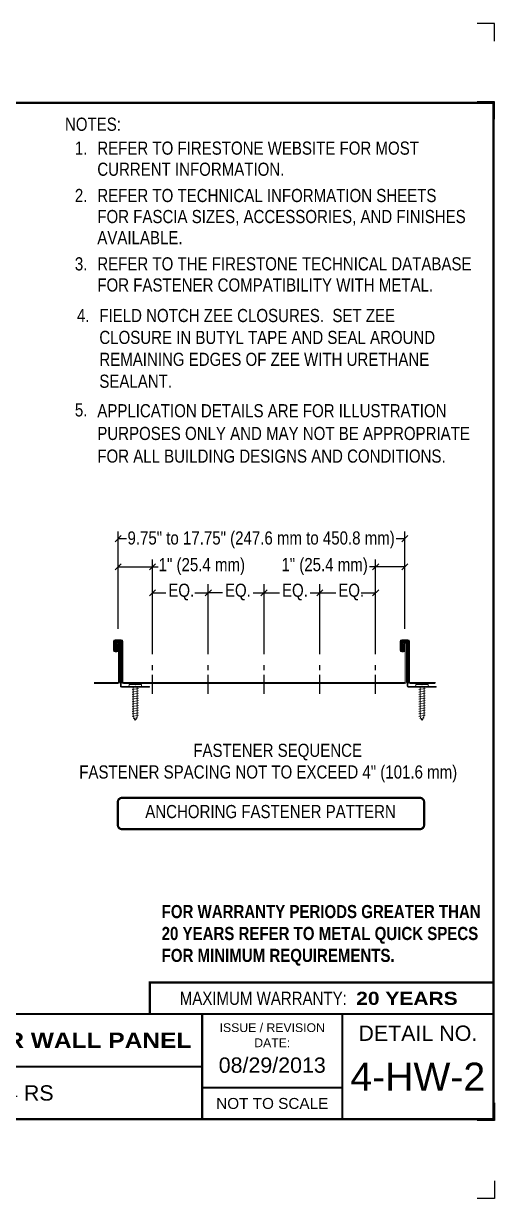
# Model space of a CAD drawing. Header units: inches. Extents: x 0 to 20, y 0 to 16.8.
# Drawn here: x 13.3 to 20.03, y 0 to 16.76 of the extents above; entities that cross this region are included whole.
import ezdxf
from ezdxf.enums import TextEntityAlignment as Align

# ---------------------------------------------------------------- set-up
doc = ezdxf.new("R2010")
doc.units = ezdxf.units.IN
doc.header["$MEASUREMENT"] = 0
doc.layers.get('0').update_dxf_attribs({"linetype": 'CONTINUOUS'})
doc.layers.get('DEFPOINTS').update_dxf_attribs({"linetype": 'CONTINUOUS'})
doc.layers.add('FSBP-ACCESSORY-FIRESTONE', color=7, linetype='CONTINUOUS', lineweight=9)
doc.layers.add('FSBP-TRIMS', color=7, linetype='CONTINUOUS', lineweight=9)
for name, color, linetype in [('FSBP-ANNO-NOTE', 7, 'CONTINUOUS'), ('FSBP-TTLB', 7, 'CONTINUOUS'), ('FSBP-TTLB-BORDER', 7, 'CONTINUOUS'), ('FSBP-TTLB-TEXT', 7, 'CONTINUOUS')]:
    doc.layers.add(name, color=color, linetype=linetype)
doc.styles.add('ARIAL', font='arial.ttf')
doc.styles.add('ARIAL_BOLD', font='')
doc.styles.add('ARIAL_NAR', font='ARIALN.TTF')
doc.styles.add('FSBP_ARIAL_NAR', font='ARIALN.TTF')
doc.styles.get('ARIAL_BOLD').set_extended_font_data('Arial Black')

# ---------------------------------------------------------------- blocks, each defined once
blk = doc.blocks.new('A$C486F1324')
at = {"layer": 'DEFPOINTS', "linetype": 'Continuous', "ltscale": 1.75}
for points in [[(20.031, 16.512), (20.031, 16.762), (19.781, 16.762)], [(20.031, 0.25), (20.031, 0), (19.781, 0)]]:
    blk.add_lwpolyline(points, dxfattribs=at)
at = {"layer": 'DEFPOINTS', "color": 1}
for points in [[(20.031, 15.396), (20.031, 15.646), (19.781, 15.646)], [(20.031, 1.365), (20.031, 1.115), (19.781, 1.115)]]:
    blk.add_lwpolyline(points, dxfattribs=at)
at = {"layer": 'FSBP-TTLB', "const_width": 0.0312}
blk.add_lwpolyline([(15.106, 2.631), (20.016, 2.631), (20.016, 3.082), (15.106, 3.082)], close=True, dxfattribs=at)
for points in [[(0.016, 2.631), (0.016, 1.131), (20.016, 1.131), (20.016, 2.631), (0.016, 2.631)], [(15.856, 2.631), (15.856, 1.131)], [(17.857, 2.631), (17.857, 1.131)], [(20.016, 2.631), (20.016, 1.131)], [(4.841, 1.881), (15.856, 1.881)], [(15.856, 1.582), (17.857, 1.582)]]:
    blk.add_lwpolyline(points, dxfattribs=at)
at = {"layer": 'FSBP-TTLB-BORDER', "const_width": 0.0312}
blk.add_lwpolyline([(20.016, 2.631), (20.016, 15.631), (0.016, 15.631), (0.016, 2.631)], dxfattribs=at)
at = {"layer": 'FSBP-TTLB-TEXT', "style": 'ARIAL_NAR'}
blk.add_text('MAXIMUM WARRANTY:', height=0.1875, dxfattribs=at).set_placement((17.921, 2.856), align=Align.MIDDLE_RIGHT)
at = {"layer": 'FSBP-TTLB-TEXT', "style": 'ARIAL'}
for s, height, p in [('ISSUE / REVISION', 0.125, (16.856, 2.437)), ('DETAIL NO.', 0.2188, (18.936, 2.358)), ('DATE:', 0.125, (16.856, 2.221)), ('NOT TO SCALE', 0.15625, (16.856, 1.356))]:
    blk.add_text(s, height=height, dxfattribs=at).set_placement(p, align=Align.MIDDLE_CENTER)
at = {"layer": 'FSBP-TTLB-TEXT'}
for tag, height, style, p in [('MAXIMUM_WARRANTY', 0.188, 'ARIAL_BOLD', (18.055, 2.855)), ('ACCPT_SYSTEMS', 0.219, 'ARIAL', (12.51, 1.506))]:
    blk.add_attdef(tag, text='', height=height, dxfattribs=dict(at, style=style)).set_placement(p, align=Align.MIDDLE_LEFT)
for tag, height, style, p in [('DETAIL_DESCP_LINE_1', 0.219, 'ARIAL_BOLD', (10.347, 2.257)), ('ISSUE_REV_DATE', 0.219, 'ARIAL', (16.856, 1.903)), ('DETAIL_NUMBER', 0.438, 'ARIAL', (18.935, 1.738))]:
    blk.add_attdef(tag, text='', height=height, dxfattribs=dict(at, style=style)).set_placement(p, align=Align.MIDDLE_CENTER)

msp = doc.modelspace()

# ---------------------------------------------------------------- hatches: boundary and pattern name
at = {"layer": 'FSBP-ACCESSORY-FIRESTONE'}
for points in [[(14.686, 7.309, 0.414214), (14.701, 7.294), (14.739, 7.294), (14.739, 7.304), (14.696, 7.304), (14.696, 7.372), (14.686, 7.372)], [(18.782, 7.309, 0.414214), (18.797, 7.294), (18.834, 7.294), (18.834, 7.304), (18.792, 7.304), (18.792, 7.372), (18.782, 7.372)]]:
    msp.add_hatch(color=256, dxfattribs=at).paths.add_polyline_path(points)

# ---------------------------------------------------------------- linework, layer by layer
for p, q in [((14.586, 7.946), (14.586, 7.821)), ((14.603, 7.813), (14.603, 7.955)), ((14.603, 7.955), (14.706, 7.955)), ((14.603, 7.94), (14.603, 7.829)), ((14.698, 7.971), (14.611, 7.971)), ((14.676, 7.945), (14.613, 7.945)), ((14.613, 7.945), (14.613, 7.822)), ((14.616, 7.916), (14.616, 7.828)), ((14.671, 7.955), (14.618, 7.955)), ((14.66, 7.925), (14.633, 7.925)), ((14.633, 7.925), (14.633, 7.828)), ((14.633, 7.898), (14.643, 7.898)), ((14.633, 7.898), (14.633, 7.828)), ((14.651, 7.941), (14.641, 7.941)), ((14.66, 7.912), (14.643, 7.912)), ((14.643, 7.912), (14.643, 7.813)), ((14.643, 7.898), (14.643, 7.831)), ((14.66, 7.363), (14.66, 7.925)), ((14.66, 7.821), (14.66, 7.912)), ((14.676, 7.377), (14.676, 7.945)), ((14.676, 7.371), (14.676, 7.916)), ((14.696, 7.945), (14.686, 7.945)), ((14.686, 7.377), (14.686, 7.94)), ((14.696, 7.377), (14.696, 7.945)), ((14.706, 7.955), (14.706, 7.371)), ((14.706, 7.377), (14.706, 7.94)), ((14.723, 7.363), (14.723, 7.946)), ((18.682, 7.946), (18.682, 7.821)), ((18.698, 7.955), (18.802, 7.955)), ((18.698, 7.813), (18.698, 7.955)), ((18.698, 7.94), (18.698, 7.829)), ((18.793, 7.971), (18.707, 7.971)), ((18.772, 7.945), (18.708, 7.945)), ((18.708, 7.945), (18.708, 7.822)), ((18.712, 7.916), (18.712, 7.828)), ((18.767, 7.955), (18.713, 7.955)), ((18.755, 7.925), (18.728, 7.925)), ((18.728, 7.925), (18.728, 7.828)), ((18.728, 7.898), (18.738, 7.898)), ((18.728, 7.898), (18.728, 7.828)), ((18.747, 7.941), (18.737, 7.941)), ((18.755, 7.912), (18.738, 7.912)), ((18.738, 7.912), (18.738, 7.813)), ((18.738, 7.898), (18.738, 7.831)), ((18.755, 7.363), (18.755, 7.925)), ((18.755, 7.821), (18.755, 7.912)), ((18.772, 7.377), (18.772, 7.945)), ((18.772, 7.371), (18.772, 7.916)), ((18.792, 7.945), (18.781, 7.945)), ((18.782, 7.377), (18.782, 7.94)), ((18.792, 7.377), (18.792, 7.945)), ((18.802, 7.955), (18.802, 7.371)), ((18.802, 7.377), (18.802, 7.94)), ((18.818, 7.363), (18.818, 7.946)), ((14.643, 7.813), (14.603, 7.813)), ((14.611, 7.796), (14.635, 7.796)), ((14.633, 7.828), (14.613, 7.822)), ((14.616, 7.828), (14.633, 7.828)), ((14.632, 7.817), (14.622, 7.814)), ((18.738, 7.813), (18.698, 7.813)), ((18.707, 7.796), (18.73, 7.796)), ((18.728, 7.828), (18.708, 7.822)), ((18.712, 7.828), (18.728, 7.828)), ((18.727, 7.817), (18.717, 7.814)), ((14.686, 7.581), (14.686, 7.309)), ((14.686, 7.581), (14.696, 7.581)), ((14.696, 7.581), (14.696, 7.304)), ((18.782, 7.581), (18.782, 7.309)), ((18.782, 7.581), (18.792, 7.581)), ((18.792, 7.581), (18.792, 7.304)), ((14.66, 7.363), (14.313, 7.363)), ((14.651, 7.346), (14.313, 7.346)), ((14.686, 7.372), (14.696, 7.372)), ((14.696, 7.304), (15.103, 7.304)), ((14.701, 7.294), (15.103, 7.294)), ((18.755, 7.363), (14.723, 7.363)), ((14.731, 7.346), (18.747, 7.346)), ((14.739, 7.304), (14.739, 7.294)), ((14.826, 7.333), (14.974, 7.333)), ((14.826, 7.304), (14.974, 7.304)), ((14.856, 7.295), (14.904, 7.304)), ((14.856, 7.26), (14.944, 7.277)), ((14.856, 7.225), (14.944, 7.243)), ((14.856, 7.191), (14.944, 7.208)), ((14.871, 7.304), (14.871, 6.884)), ((14.928, 7.304), (14.928, 6.884)), ((15.103, 7.304), (15.103, 7.294)), ((18.782, 7.372), (18.792, 7.372)), ((18.792, 7.304), (19.198, 7.304)), ((18.797, 7.294), (19.198, 7.294)), ((19.189, 7.363), (18.818, 7.363)), ((18.827, 7.346), (19.181, 7.346)), ((18.834, 7.304), (18.834, 7.294)), ((18.921, 7.333), (19.069, 7.333)), ((18.921, 7.304), (19.069, 7.304)), ((18.951, 7.295), (18.999, 7.304)), ((18.951, 7.26), (19.039, 7.277)), ((18.951, 7.225), (19.039, 7.243)), ((18.951, 7.191), (19.039, 7.208)), ((18.967, 7.304), (18.967, 6.884)), ((19.024, 7.304), (19.024, 6.884)), ((19.198, 7.304), (19.198, 7.294)), ((14.856, 7.156), (14.944, 7.173)), ((14.856, 7.121), (14.944, 7.139)), ((14.856, 7.087), (14.944, 7.104)), ((14.856, 7.052), (14.944, 7.069)), ((18.951, 7.156), (19.039, 7.173)), ((18.951, 7.121), (19.039, 7.139)), ((18.951, 7.087), (19.039, 7.104)), ((18.951, 7.052), (19.039, 7.069)), ((14.856, 7.017), (14.944, 7.034)), ((14.856, 6.982), (14.944, 7)), ((14.856, 6.948), (14.944, 6.965)), ((14.856, 6.913), (14.944, 6.93)), ((14.856, 6.878), (14.944, 6.896)), ((18.951, 7.017), (19.039, 7.034)), ((18.951, 6.982), (19.039, 7)), ((18.951, 6.948), (19.039, 6.965)), ((18.951, 6.913), (19.039, 6.93)), ((18.951, 6.878), (19.039, 6.896)), ((14.87, 6.846), (14.932, 6.859)), ((18.966, 6.846), (19.027, 6.859))]:
    msp.add_line(p, q, dxfattribs=at)
for centre in [(14.9, 7.304), (18.995, 7.304)]:
    msp.add_circle(centre, 0.00451, dxfattribs=at)
for centre, radius, start, end in [((14.611, 7.946), 0.025, 90, 180), ((14.618, 7.94), 0.015, 90, 180), ((14.641, 7.916), 0.025, 90, 180), ((14.651, 7.916), 0.025, 0, 90), ((14.671, 7.94), 0.015, 0, 90), ((14.691, 7.94), 0.015, 0, 90), ((14.698, 7.946), 0.025, 0, 90), ((18.707, 7.946), 0.025, 90, 180), ((18.713, 7.94), 0.015, 90, 180), ((18.737, 7.916), 0.025, 90, 180), ((18.747, 7.916), 0.025, 0, 90), ((18.767, 7.94), 0.015, 0, 90), ((18.787, 7.94), 0.015, 0, 90), ((18.793, 7.946), 0.025, 0, 90), ((14.611, 7.821), 0.025, 180, 270), ((14.618, 7.829), 0.015, 180, 285), ((14.628, 7.831), 0.015, 285, 0), ((14.635, 7.821), 0.025, 270, 0), ((18.707, 7.821), 0.025, 180, 270), ((18.713, 7.829), 0.015, 180, 285), ((18.723, 7.831), 0.015, 285, 0), ((18.73, 7.821), 0.025, 270, 0), ((14.691, 7.377), 0.015, 180, 0), ((14.691, 7.377), 0.005, 180, 0), ((18.787, 7.377), 0.015, 180, 0), ((18.787, 7.377), 0.005, 180, 0), ((14.651, 7.371), 0.025, 270, 0), ((14.701, 7.309), 0.015, 180, 270), ((14.731, 7.371), 0.025, 180, 270), ((14.823, 7.318), 0.0144, 79.4579, 280.5421), ((14.976, 7.318), 0.0144, 259.4579, 100.5421), ((18.747, 7.371), 0.025, 270, 0), ((18.797, 7.309), 0.015, 180, 270), ((18.827, 7.371), 0.025, 180, 270), ((18.918, 7.318), 0.0144, 79.4579, 280.5421), ((19.072, 7.318), 0.0144, 259.4579, 100.5421), ((14.971, 6.893), 0.1, 174.9405, 224.6072), ((14.828, 6.893), 0.1, 315.3928, 5.0595), ((19.067, 6.893), 0.1, 174.9405, 224.6072), ((18.924, 6.893), 0.1, 315.3928, 5.0595)]:
    msp.add_arc(centre, radius, start, end, dxfattribs=at)
at = {"layer": 'FSBP-ANNO-NOTE'}
for p, q in [((14.61, 9.368), (14.699, 9.456)), ((14.655, 8.206), (14.655, 9.516)), ((14.776, 9.412), (14.655, 9.412)), ((18.75, 9.412), (18.628, 9.412)), ((18.706, 9.367), (18.794, 9.456)), ((18.75, 8.206), (18.75, 9.516)), ((14.61, 8.968), (14.699, 9.056)), ((15.101, 8.968), (15.189, 9.056)), ((15.145, 7.765), (15.145, 9.114)), ((18.289, 8.968), (18.377, 9.056)), ((18.333, 7.765), (18.333, 9.114)), ((18.706, 8.968), (18.794, 9.056)), ((14.655, 9.012), (15.225, 9.012)), ((18.75, 9.012), (18.246, 9.012)), ((14.655, 8.128), (14.655, 8.74)), ((15.942, 7.765), (15.942, 8.764)), ((16.739, 7.765), (16.739, 8.764)), ((16.739, 7.765), (16.739, 8.764)), ((17.536, 7.765), (17.536, 8.764)), ((18.333, 7.765), (18.333, 8.764)), ((18.75, 8.128), (18.75, 8.739)), ((15.101, 8.595), (15.189, 8.683)), ((15.145, 8.639), (15.336, 8.639)), ((15.751, 8.639), (15.942, 8.639)), ((15.898, 8.595), (15.986, 8.683)), ((16.146, 8.639), (15.942, 8.639)), ((16.583, 8.639), (16.961, 8.639)), ((16.695, 8.595), (16.783, 8.683)), ((17.398, 8.639), (17.764, 8.639)), ((17.492, 8.595), (17.58, 8.683)), ((18.125, 8.639), (18.333, 8.639)), ((18.289, 8.595), (18.377, 8.683)), ((15.145, 7.535), (15.145, 7.609)), ((15.942, 7.535), (15.942, 7.609)), ((16.739, 7.535), (16.739, 7.609)), ((17.536, 7.535), (17.536, 7.609)), ((18.333, 7.535), (18.333, 7.609)), ((15.145, 7.201), (15.145, 7.469)), ((15.942, 7.201), (15.942, 7.469)), ((16.739, 7.201), (16.739, 7.469)), ((17.536, 7.201), (17.536, 7.469)), ((18.333, 7.201), (18.333, 7.469))]:
    msp.add_line(p, q, dxfattribs=at)
at = {"layer": 'FSBP-ANNO-NOTE', "const_width": 0.0312}
for points in [[(18.13, 5.268), (14.712, 5.268, -0.414214), (14.649, 5.331), (14.649, 5.653, -0.414214), (14.712, 5.716)], [(18.13, 5.716), (18.964, 5.716, -0.414214), (19.026, 5.653), (19.026, 5.331, -0.414214), (18.964, 5.268), (18.13, 5.268)]]:
    msp.add_lwpolyline(points, format="xyb", dxfattribs=at)
msp.add_lwpolyline([(14.712, 5.716), (18.13, 5.716)], dxfattribs=at)

# ---------------------------------------------------------------- block references
ref = msp.add_blockref('A$C486F1324', (0, 0))
ref.add_attrib('MAXIMUM_WARRANTY', '20 YEARS', dxfattribs={"layer": 'FSBP-TTLB-TEXT', "height": 0.1875, "style": 'ARIAL_BOLD'}).set_placement((18.055, 2.855), align=Align.MIDDLE_LEFT)
ref.add_attrib('DETAIL_NUMBER', '4-HW-2', dxfattribs={"layer": 'FSBP-TTLB-TEXT', "height": 0.4, "style": 'ARIAL'}).set_placement((18.935, 1.738), align=Align.MIDDLE_CENTER)
ref.add_attrib('ISSUE_REV_DATE', '08/29/2013', dxfattribs={"layer": 'FSBP-TTLB-TEXT', "height": 0.2188, "style": 'ARIAL'}).set_placement((16.856, 1.903), align=Align.MIDDLE_CENTER)
ref.add_attrib('ACCPT_SYSTEMS', 'UC-4 RS', dxfattribs={"layer": 'FSBP-TTLB-TEXT', "height": 0.2188, "style": 'ARIAL'}).set_placement((12.51, 1.506), align=Align.MIDDLE_LEFT)
ref.add_attrib('DETAIL_DESCP_LINE_1', 'FIXED HEADWALL WITH Z-CLOSURE AT EIFS OR WALL PANEL', dxfattribs={"layer": 'FSBP-TTLB-TEXT', "height": 0.21875, "style": 'ARIAL_BOLD'}).set_placement((10.347, 2.257), align=Align.MIDDLE_CENTER)

# ---------------------------------------------------------------- texts
at = {"layer": 'FSBP-ANNO-NOTE', "style": 'FSBP_ARIAL_NAR'}
for s, p in [('NOTES:', (13.895, 15.325)), ('REFER TO FIRESTONE WEBSITE FOR MOST', (14.357, 14.984)), ('CURRENT INFORMATION.', (14.357, 14.683)), ('REFER TO TECHNICAL INFORMATION SHEETS', (14.357, 14.308)), ('FOR FASCIA SIZES, ACCESSORIES, AND FINISHES', (14.357, 14.008)), ('AVAILABLE.', (14.357, 13.707)), ('REFER TO THE FIRESTONE TECHNICAL DATABASE', (14.357, 13.333)), ('FOR FASTENER COMPATIBILITY WITH METAL.', (14.357, 13.032))]:
    msp.add_text(s, height=0.1875, dxfattribs=at).set_placement(p, align=Align.MIDDLE_LEFT)
for s, p in [('1.', (14.125, 14.984)), ('2.', (14.126, 14.308)), ('3.', (14.126, 13.333)), ('4.', (14.156, 12.597)), ('5.', (14.126, 11.25))]:
    msp.add_text(s, height=0.1875, dxfattribs=at).set_placement(p, align=Align.MIDDLE_CENTER)
for s, p in [('9.75" to 17.75" (247.6 mm to 450.8 mm)', (14.788, 9.329)), ('1" (25.4 mm)', (15.233, 8.949)), ('1" (25.4 mm)', (16.987, 8.949)), ('EQ.', (15.371, 8.583)), ('EQ.', (16.18, 8.583)), ('EQ.', (16.995, 8.583)), ('EQ.', (17.799, 8.583)), ('FASTENER SEQUENCE', (15.728, 6.3)), ('FASTENER SPACING NOT TO EXCEED 4" (101.6 mm)', (14.099, 5.991)), ('ANCHORING FASTENER PATTERN', (15.042, 5.426))]:
    msp.add_text(s, height=0.1875, dxfattribs=at).set_placement(p)
at = {"layer": 'FSBP-ANNO-NOTE', "insert": (14.386, 12.69), "char_height": 0.1875, "width": 5.18887, "attachment_point": 1, "style": 'FSBP_ARIAL_NAR'}
msp.add_mtext('FIELD NOTCH ZEE CLOSURES.  SET ZEE CLOSURE IN BUTYL TAPE AND SEAL AROUND REMAINING EDGES OF ZEE WITH URETHANE SEALANT.', dxfattribs=at)
at = {"layer": 'FSBP-ANNO-NOTE', "insert": (15.276, 4.187), "char_height": 0.1875, "attachment_point": 1, "style": 'FSBP_ARIAL_NAR'}
msp.add_mtext('{\\fArial Narrow|b1|i0|c0|p34;FOR WARRANTY PERIODS GREATER THAN\\P20 YEARS REFER TO METAL QUICK SPECS\\PFOR MINIMUM REQUIREMENTS.}', dxfattribs=at)
at = {"layer": 'FSBP-TRIMS', "style": 'FSBP_ARIAL_NAR'}
for s, p in [('APPLICATION DETAILS ARE FOR ILLUSTRATION', (14.357, 11.144)), ('PURPOSES ONLY AND MAY NOT BE APPROPRIATE', (14.357, 10.82)), ('FOR ALL BUILDING DESIGNS AND CONDITIONS.', (14.357, 10.497))]:
    msp.add_text(s, height=0.1875, dxfattribs=at).set_placement(p)

doc.saveas('drawing.dxf')
